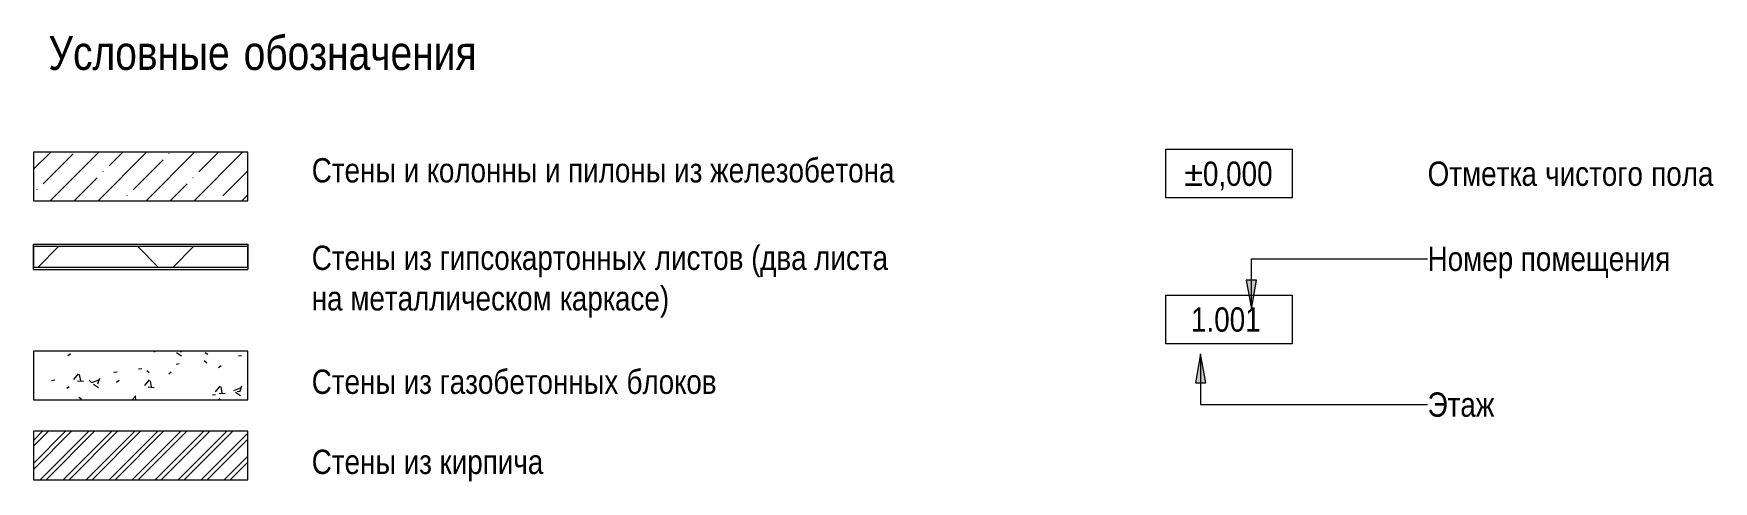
# Model space of a CAD drawing. Header units: millimetres. Extents: x 48966 to 155647, y -43515 to 30475.
# Drawn here: x 155258.6 to 155431.5, y 2218.3 to 2264.3 of the extents above; entities that cross this region are included whole.
import ezdxf

# ---------------------------------------------------------------- set-up
doc = ezdxf.new("R2010")
doc.units = ezdxf.units.MM
for name, color, linetype, lineweight in [('Текстовые примечания', 7, 'Continuous', 9), ('Тонкие линии', 7, 'Continuous', 18), ('Элементы узлов-2', 7, 'Continuous', 18)]:
    doc.layers.add(name, color=color, linetype=linetype, lineweight=lineweight)
doc.styles.add('Arial Narrow_3', font='ARIALN.TTF', dxfattribs={"height": 3.5})
doc.styles.add('Arial Narrow_4', font='ARIALN.TTF', dxfattribs={"height": 2.5})

msp = doc.modelspace()

# ---------------------------------------------------------------- hatches: boundary and pattern name
at = {"layer": 'Текстовые примечания'}
for points in [[(155383.94, 2235.98), (155384.47, 2238.98), (155383.41, 2238.98)], [(155378.71, 2231.41), (155378.18, 2228.41), (155379.24, 2228.41)]]:
    msp.add_hatch(color=256, dxfattribs=at).paths.add_polyline_path(points, flags=0)
at = {"layer": 'Элементы узлов-2'}
h = msp.add_hatch(dxfattribs=at)
h.set_pattern_fill('FP_67', color=256, style=0, pattern_type=2)
h.set_pattern_definition([(45, (153408.187, 0), (-2.469217, 2.469217), []), (45, (153410.657, 0), (-2.469217, 2.469217), [4.366, -0.873, 0.034, -0.84])])
h.paths.add_polyline_path([(155280.63, 2247.15), (155280.63, 2252.15), (155258.56, 2252.15), (155258.56, 2247.15)], flags=0)
h = msp.add_hatch(dxfattribs=at)
h.set_pattern_fill('FP_68', color=256, style=0, pattern_type=2)
h.set_pattern_definition([(45, (153408.187, 0), (-6.955102, 6.955102), []), (135, (153408.187, 0), (-6.955102, -6.955102), [])])
h.paths.add_polyline_path([(155280.63, 2240.32), (155280.63, 2242.43), (155258.56, 2242.43), (155258.56, 2240.32)], flags=0)
h = msp.add_hatch(dxfattribs=at)
h.set_pattern_fill('FP_69', color=256, style=0, pattern_type=2)
h.set_pattern_definition([(50, (153408.187, 0), (7.287275, -0.637261), [0.762, -8.382]), (355, (153408.187, 0), (-1.409327, 7.64191), [0.61, -6.706]), (100.451, (153408.794, -0.053), (5.877948, 7.004428), [0.648, -7.124]), (46.184, (153408.187, 2.032), (10.84306, -1.681252), [1.143, -12.573]), (96.636, (153409.091, 1.892), (9.495948, 9.89667), [0.971, -10.685]), (351.184, (153408.187, 2.032), (9.495953, 9.896555), [0.914, -10.058]), (21, (153409.203, 1.524), (6.064644, -4.090302), [0.762, -8.382]), (326, (153409.203, 1.524), (2.472247, 7.36702), [0.61, -6.706]), (71.451, (153409.708, 1.183), (8.536783, 3.276526), [0.648, -7.124]), (37.5, (153408.187, 0), (0.1236133, 3.382164), [0.335, -6.289, 0.335, -6.472, -6.731]), (37.5, (153408.187, 0), (0.1236133, 3.382164), [-13.432, 0.335, -6.396]), (7.5, (153408.187, 0), (2.6728276, 4.007156), [0.335, -3.546, 0.335, -6.137, -2.565]), (7.5, (153408.187, 0), (2.6728276, 4.007156), [-10.353, 0.335, -2.23]), (327.5, (153405.921, 0), (5.4234019, -0.2288281), [0.335, -2.205, 0.335, -7.59, -10.516]), (327.5, (153405.921, 0), (5.4234019, -0.2288281), [-10.465, 0.335, -10.18]), (317.5, (153404.905, 0), (5.924998, 1.017432), [0.335, -2.967, 0.335, -4.928, -7.468]), (317.5, (153404.905, 0), (5.924998, 1.017432), [-8.565, 0.335, -7.132])])
h.paths.add_polyline_path([(155280.63, 2226.68), (155280.63, 2231.68), (155258.56, 2231.68), (155258.56, 2226.68)], flags=0)
h = msp.add_hatch(dxfattribs=at)
h.set_pattern_fill('FP_70', color=256, style=0, pattern_type=2)
h.set_pattern_definition([(45, (153408.187, 0), (-1.185111, 1.185111), []), (45, (153408.797, 0), (-1.185111, 1.185111), [])])
h.paths.add_polyline_path([(155280.63, 2218.43), (155280.63, 2223.43), (155258.56, 2223.43), (155258.56, 2218.43)], flags=0)

# ---------------------------------------------------------------- linework, layer by layer
at = {"layer": 'Текстовые примечания'}
for p, q in [((155383.94, 2241.18), (155402.09, 2241.18)), ((155383.94, 2235.98), (155383.94, 2241.18)), ((155384.47, 2238.98), (155383.41, 2238.98)), ((155383.41, 2238.98), (155383.94, 2235.98)), ((155383.94, 2235.98), (155384.47, 2238.98)), ((155378.71, 2231.41), (155378.18, 2228.41)), ((155379.24, 2228.41), (155378.71, 2231.41)), ((155378.71, 2231.41), (155378.71, 2226.18)), ((155378.18, 2228.41), (155379.24, 2228.41)), ((155378.71, 2226.18), (155402.09, 2226.18))]:
    msp.add_line(p, q, dxfattribs=at)
at = {"layer": 'Тонкие линии'}
for p, q in [((155280.63, 2252.15), (155258.56, 2252.15)), ((155258.56, 2252.15), (155258.56, 2247.15)), ((155280.63, 2247.15), (155280.63, 2252.15)), ((155375.14, 2252.44), (155388.14, 2252.44)), ((155375.14, 2247.44), (155375.14, 2252.44)), ((155388.14, 2252.44), (155388.14, 2247.44)), ((155258.56, 2247.15), (155280.63, 2247.15)), ((155388.14, 2247.44), (155375.14, 2247.44)), ((155258.56, 2240.06), (155258.56, 2242.68)), ((155258.56, 2242.68), (155280.63, 2242.68)), ((155280.63, 2242.43), (155258.56, 2242.43)), ((155258.56, 2242.43), (155258.56, 2240.32)), ((155280.63, 2242.68), (155280.63, 2240.06)), ((155280.63, 2240.32), (155280.63, 2242.43)), ((155258.56, 2240.32), (155280.63, 2240.32)), ((155258.56, 2240.06), (155280.63, 2240.06)), ((155375.14, 2237.44), (155388.14, 2237.44)), ((155375.14, 2232.44), (155375.14, 2237.44)), ((155388.14, 2237.44), (155388.14, 2232.44)), ((155280.63, 2231.68), (155258.56, 2231.68)), ((155258.56, 2231.68), (155258.56, 2226.68)), ((155280.63, 2226.68), (155280.63, 2231.68)), ((155388.14, 2232.44), (155375.14, 2232.44)), ((155258.56, 2226.68), (155280.63, 2226.68)), ((155280.63, 2223.43), (155258.56, 2223.43)), ((155258.56, 2223.43), (155258.56, 2218.43)), ((155280.63, 2218.43), (155280.63, 2223.43)), ((155258.56, 2218.43), (155280.63, 2218.43))]:
    msp.add_line(p, q, dxfattribs=at)

# ---------------------------------------------------------------- texts
at = {"layer": 'Текстовые примечания', "attachment_point": 1}
for s, insert, char_height, width, style in [('Условные', (155260.08, 2264.11), 3.5, 23.0084, 'Arial Narrow_3'), ('\\fArial Narrow|b0|i0|c204|p34|; ', (155279.06, 2264.11), 3.5, 1.3629, 'Arial Narrow_3'), ('обозначения', (155280.19, 2264.11), 3.5, 29.3418, 'Arial Narrow_3'), ('Стены', (155287.2, 2251.53), 2.5, 10.5021, 'Arial Narrow_4'), ('\\fArial Narrow|b0|i0|c204|p34|; ', (155295.87, 2251.53), 2.5, 0.962, 'Arial Narrow_4'), ('\\fArial Narrow|b0|i0|c204|p34|;и', (155296.66, 2251.53), 2.5, 1.9241, 'Arial Narrow_4'), ('\\fArial Narrow|b0|i0|c204|p34|; ', (155298.25, 2251.53), 2.5, 0.962, 'Arial Narrow_4'), ('колонны', (155299.04, 2251.53), 2.5, 13.789, 'Arial Narrow_4'), ('\\fArial Narrow|b0|i0|c204|p34|; ', (155310.42, 2251.53), 2.5, 0.962, 'Arial Narrow_4'), ('\\fArial Narrow|b0|i0|c204|p34|;и', (155311.21, 2251.53), 2.5, 1.924, 'Arial Narrow_4'), ('\\fArial Narrow|b0|i0|c204|p34|; ', (155312.8, 2251.53), 2.5, 0.962, 'Arial Narrow_4'), ('пилоны', (155313.59, 2251.53), 2.5, 12.2658, 'Arial Narrow_4'), ('\\fArial Narrow|b0|i0|c204|p34|; ', (155323.71, 2251.53), 2.5, 0.962, 'Arial Narrow_4'), ('из', (155324.51, 2251.53), 2.5, 3.5274, 'Arial Narrow_4'), ('\\fArial Narrow|b0|i0|c204|p34|; ', (155327.42, 2251.53), 2.5, 0.962, 'Arial Narrow_4'), ('железобетона', (155328.21, 2251.53), 2.5, 23.0084, 'Arial Narrow_4'), ('±0,000', (155377.04, 2251.18), 2.5, 10.9831, 'Arial Narrow_4'), ('Отметка', (155402.09, 2251.18), 2.5, 13.7089, 'Arial Narrow_4'), ('\\fArial Narrow|b0|i0|c204|p34|; ', (155413.4, 2251.18), 2.5, 0.962, 'Arial Narrow_4'), ('чистого', (155414.19, 2251.18), 2.5, 12.2658, 'Arial Narrow_4'), ('\\fArial Narrow|b0|i0|c204|p34|; ', (155424.31, 2251.18), 2.5, 0.962, 'Arial Narrow_4'), ('пола', (155425.11, 2251.18), 2.5, 7.7764, 'Arial Narrow_4'), ('Стены', (155287.2, 2242.53), 2.5, 10.5021, 'Arial Narrow_4'), ('\\fArial Narrow|b0|i0|c204|p34|; ', (155295.87, 2242.53), 2.5, 0.962, 'Arial Narrow_4'), ('из', (155296.66, 2242.53), 2.5, 3.5274, 'Arial Narrow_4'), ('\\fArial Narrow|b0|i0|c204|p34|; ', (155299.57, 2242.53), 2.5, 0.962, 'Arial Narrow_4'), ('гипсокартонных', (155300.36, 2242.53), 2.5, 25.8945, 'Arial Narrow_4'), ('\\fArial Narrow|b0|i0|c204|p34|; ', (155321.73, 2242.53), 2.5, 0.962, 'Arial Narrow_4'), ('листов', (155322.52, 2242.53), 2.5, 11.0633, 'Arial Narrow_4'), (' (', (155331.65, 2242.53), 2.5, 2.0844, 'Arial Narrow_4'), ('два', (155333.37, 2242.53), 2.5, 5.7721, 'Arial Narrow_4'), ('\\fArial Narrow|b0|i0|c204|p34|; ', (155338.13, 2242.53), 2.5, 0.962, 'Arial Narrow_4'), ('листа', (155338.93, 2242.53), 2.5, 9.2194, 'Arial Narrow_4'), ('Номер', (155402.09, 2242.43), 2.5, 10.6624, 'Arial Narrow_4'), ('\\fArial Narrow|b0|i0|c204|p34|; ', (155410.89, 2242.43), 2.5, 0.962, 'Arial Narrow_4'), ('помещения', (155411.68, 2242.43), 2.5, 18.7595, 'Arial Narrow_4'), ('\\fArial Narrow|b0|i0|c204|p34|; ', (155290.38, 2238.36), 2.5, 0.962, 'Arial Narrow_4'), ('\\fArial Narrow|b0|i0|c204|p34|; ', (155311.94, 2238.36), 2.5, 0.962, 'Arial Narrow_4'), ('\\fArial Narrow|b0|i0|c204|p34|;)', (155323.05, 2238.36), 2.5, 1.1224, 'Arial Narrow_4'), ('на', (155287.2, 2238.36), 2.5, 3.8481, 'Arial Narrow_4'), ('металлическом', (155291.17, 2238.36), 2.5, 25.173, 'Arial Narrow_4'), ('каркасе', (155312.73, 2238.36), 2.5, 12.5063, 'Arial Narrow_4'), ('1.001', (155377.73, 2236.18), 2.5, 8.6582, 'Arial Narrow_4'), ('Стены', (155287.2, 2229.78), 2.5, 10.5021, 'Arial Narrow_4'), ('\\fArial Narrow|b0|i0|c204|p34|; ', (155295.87, 2229.78), 2.5, 0.962, 'Arial Narrow_4'), ('\\fArial Narrow|b0|i0|c204|p34|; ', (155299.57, 2229.78), 2.5, 0.962, 'Arial Narrow_4'), ('газобетонных', (155300.36, 2229.78), 2.5, 22.3671, 'Arial Narrow_4'), ('\\fArial Narrow|b0|i0|c204|p34|; ', (155318.82, 2229.78), 2.5, 0.962, 'Arial Narrow_4'), ('блоков', (155319.61, 2229.78), 2.5, 11.2236, 'Arial Narrow_4'), ('из', (155296.66, 2229.78), 2.5, 3.5274, 'Arial Narrow_4'), ('Этаж', (155402.09, 2227.43), 2.5, 8.3376, 'Arial Narrow_4'), ('Стены', (155287.2, 2221.54), 2.5, 10.5021, 'Arial Narrow_4'), ('\\fArial Narrow|b0|i0|c204|p34|; ', (155295.87, 2221.54), 2.5, 0.962, 'Arial Narrow_4'), ('из', (155296.66, 2221.54), 2.5, 3.5274, 'Arial Narrow_4'), ('\\fArial Narrow|b0|i0|c204|p34|; ', (155299.57, 2221.54), 2.5, 0.962, 'Arial Narrow_4'), ('кирпича', (155300.36, 2221.54), 2.5, 12.9873, 'Arial Narrow_4')]:
    msp.add_mtext(s, dxfattribs=dict(at, insert=insert, char_height=char_height, width=width, style=style))

doc.saveas('drawing.dxf')
